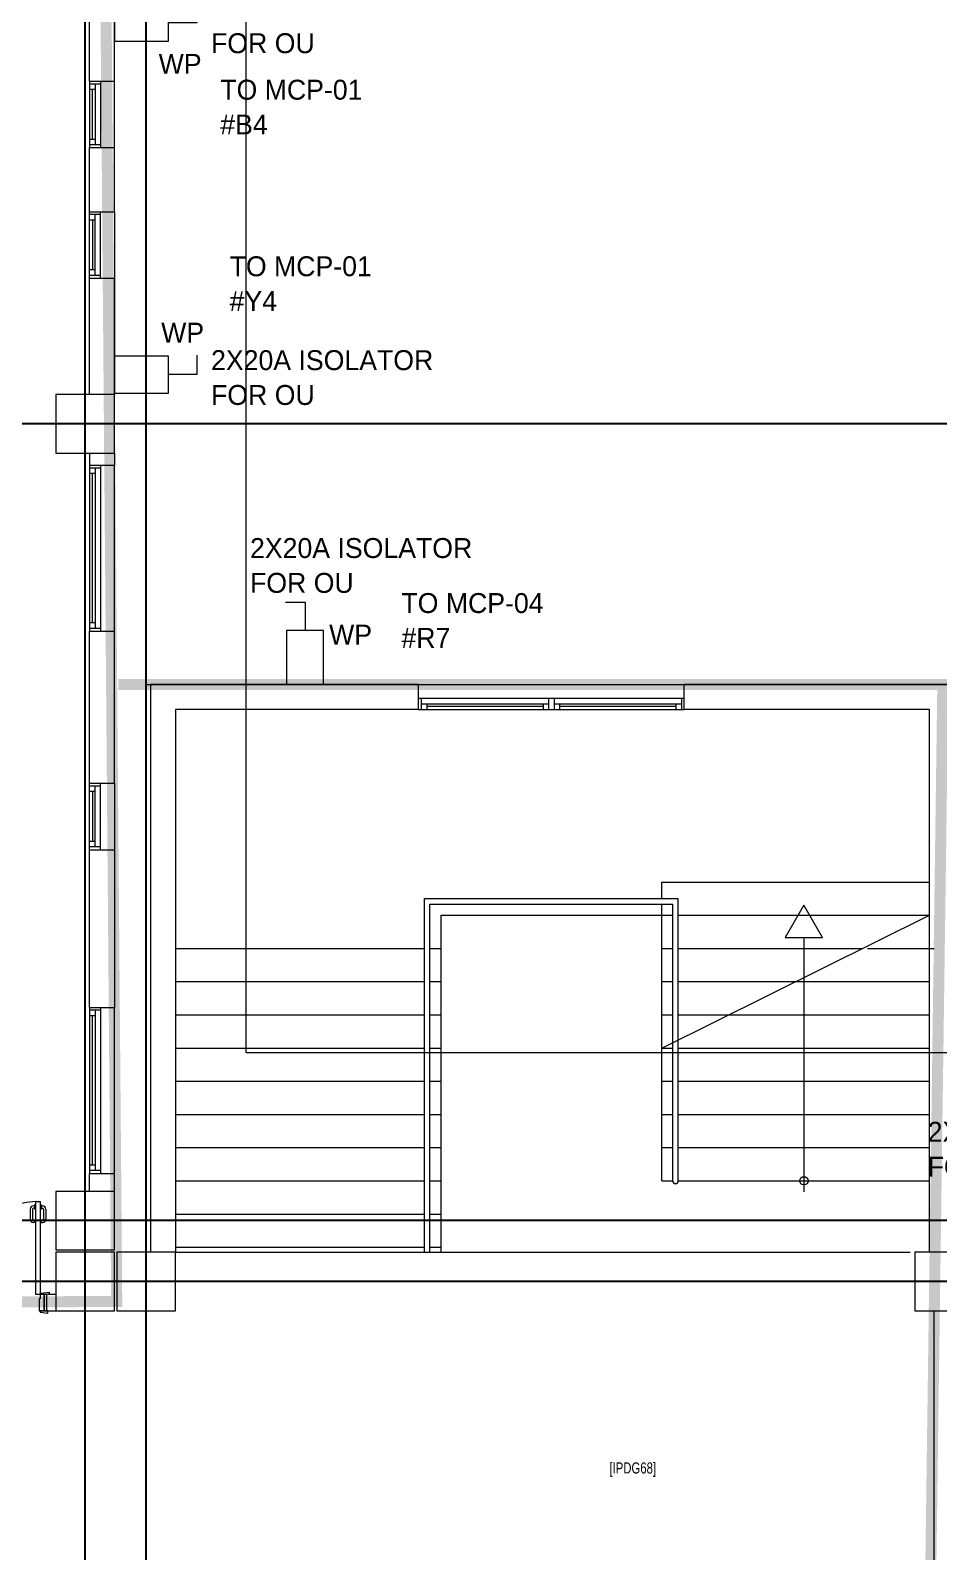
# Model space of a CAD drawing. Header units: metres. Extents: x 75097 to 220695, y -1557923 to -1361206.
# Drawn here: x 114519 to 122725, y -1428878 to -1415133 of the extents above; entities that cross this region are included whole.
import ezdxf

# ---------------------------------------------------------------- set-up
doc = ezdxf.new("R2010")
doc.units = ezdxf.units.M
doc.linetypes.add('DASHED2', pattern=[0.375, 0.25, -0.125])
doc.layers.get('0').update_dxf_attribs({"lineweight": 0})
for name, color, linetype, lineweight in [('A-100 - Copy$0$72_EGR_BASE_TEXT', 8, 'Continuous', 0), ('A-100 - Copy$0$Aluminum', 8, 'Continuous', 0), ('A-100 - Copy$0$Medical Equipment and Furniture', 8, 'Continuous', 0), ('A-100 - Copy$0$Proj', 8, 'Continuous', 0), ('A-100 - Copy$0$Structure', 8, 'Continuous', 9), ('A-100 - Copy$0$Tiles', 8, 'Continuous', 0), ('A-100 - Copy$0$Walls', 8, 'Continuous', 0), ('A-100 - Copy$0$Wooden Joinery', 8, 'Continuous', 0)]:
    doc.layers.add(name, color=color, linetype=linetype, lineweight=lineweight)
doc.layers.add('A-100 - Copy$0$axes', color=8, linetype='Continuous')
doc.layers.add('E-POWR', color=7, linetype='Continuous', lineweight=9, true_color=0x4e7e3e)
doc.layers.add('E-POWR-IDEN _1-100_', color=7, linetype='Continuous', lineweight=9, true_color=0x4e7e3e)
doc.styles.add('A-100 - Copy$0$X3G_ENTITY_2587EA', font='swisscl.ttf', dxfattribs={"height": 200})
doc.styles.add('Optima_5', font='', dxfattribs={"height": 3.001645})
doc.styles.get('Optima_5').set_extended_font_data('Optima')

# ---------------------------------------------------------------- blocks, each defined once
blk = doc.blocks.new('GI-041_dwg__U120-3902841-GI-041')
at = {"layer": 'E-POWR', "flags": 128}
blk.add_lwpolyline([(-0.1145, 0), (0.1145, 0), (0.1145, 0.1572), (-0.1145, 0.1572)], close=True, dxfattribs=at)
blk.add_lwpolyline([(0.2354, 0.1613), (0.2354, 0.0786), (0.1145, 0.0786)], dxfattribs=at)
blk = doc.blocks.new('A-100 - Copy$0$A$C009F45C9')
at = {"layer": 'A-100 - Copy$0$Wooden Joinery'}
for p, q in [((724, -1690), (724, -1680)), ((744, -1690), (724, -1690)), ((724, -1750), (724, -1760)), ((744, -1750), (724, -1750)), ((744, -1690), (744, -1680)), ((744, -1750), (744, -1760)), ((844, -1650), (754, -1650)), ((844, -1670), (754, -1670)), ((844, -1770), (754, -1770)), ((884, -1690), (844, -1690)), ((844, -1700), (844, -1690)), ((844, -1740), (844, -1750)), ((884, -1750), (844, -1750)), ((854, -1690), (854, -1680)), ((854, -1750), (854, -1760)), ((874, -1690), (874, -1680)), ((874, -1750), (874, -1760)), ((884, -1700), (884, -1690)), ((884, -1740), (884, -1750)), ((844, -1790), (754, -1790))]:
    blk.add_line(p, q, dxfattribs=at)
for points in [[(-75, -60), (-85, -60), (-95, 10), (-75, 10)], [(75, -50), (85, -50), (95, 20), (75, 20)], [(75, -100), (914, -100), (914, -60), (75, -60)], [(-75, -1740), (-85, -1740), (-95, -1810), (-75, -1810)], [(75, -1700), (914, -1700), (914, -1740), (75, -1740)], [(75, -1700), (914, -1700), (914, -1740), (75, -1740)], [(75, -1750), (85, -1750), (95, -1820), (75, -1820)]]:
    blk.add_lwpolyline(points, close=True, dxfattribs=at)
for points in [[(75, -25), (-75, -25), (-75, 0), (75, 0), (75, -25)], [(75, -25), (75, -60), (35, -60), (35, -70), (-75, -70), (-75, -25), (75, -25)], [(75, -1775), (75, -1740), (35, -1740), (35, -1730), (-75, -1730), (-75, -1775), (75, -1775)], [(75, -1775), (-75, -1775), (-75, -1800), (75, -1800), (75, -1775)]]:
    blk.add_lwpolyline(points, dxfattribs=at)
for centre, radius, start, end in [((75, -60), 840, 270, 357.2706), ((75, -1740), 840, 2.7294, 90), ((754, -1680), 30, 90, 180), ((754, -1760), 30, 180, 270), ((754, -1680), 10, 90, 180), ((754, -1760), 10, 180, 270), ((844, -1680), 30, 0, 90), ((844, -1680), 10, 0, 90), ((844, -1760), 10, 270, 0), ((844, -1760), 30, 270, 0)]:
    blk.add_arc(centre, radius, start, end, dxfattribs=at)
blk = doc.blocks.new('A-100 - Copy')
at = {"layer": 'A-100 - Copy$0$Aluminum'}
for p, q in [((115053.3, -1415592.2, -2.4), (115053.3, -1416192.2, -2.4)), ((115153.3, -1415617.2, -2.4), (115053.3, -1415617.2, -2.4)), ((115103.3, -1415667.2, -2.4), (115053.3, -1415667.2, -2.4)), ((115078.3, -1416117.2, -2.4), (115078.3, -1415667.2, -2.4)), ((115103.3, -1415617.2, -2.4), (115103.3, -1416167.2, -2.4)), ((115153.3, -1415592.2, -2.4), (115153.3, -1416192.2, -2.4)), ((115103.3, -1416117.2, -2.4), (115053.3, -1416117.2, -2.4)), ((115153.3, -1416167.2, -2.4), (115053.3, -1416167.2, -2.4)), ((115053.3, -1417372.2, -2.4), (115053.3, -1416772.2, -2.4)), ((115153.3, -1416797.2, -2.4), (115053.3, -1416797.2, -2.4)), ((115103.3, -1417347.2, -2.4), (115103.3, -1416797.2, -2.4)), ((115153.3, -1417372.2, -2.4), (115153.3, -1416772.2, -2.4)), ((115103.3, -1416847.2, -2.4), (115053.3, -1416847.2, -2.4)), ((115078.3, -1416847.2, -2.4), (115078.3, -1417297.2, -2.4)), ((115103.3, -1417297.2, -2.4), (115053.3, -1417297.2, -2.4)), ((115153.3, -1417347.2, -2.4), (115053.3, -1417347.2, -2.4)), ((115053.3, -1419062.2, 0), (115053.3, -1420562.2, 0)), ((115153.3, -1419087.2, 0), (115053.3, -1419087.2, 0)), ((115103.3, -1419137.2, 0), (115053.3, -1419137.2, 0)), ((115078.3, -1420487.2, 0), (115078.3, -1419137.2, 0)), ((115103.3, -1419087.2, 0), (115103.3, -1420537.2, 0)), ((115153.3, -1419062.2, 0), (115153.3, -1420562.2, 0)), ((115103.3, -1420487.2, 0), (115053.3, -1420487.2, 0)), ((115153.3, -1420537.2, 0), (115053.3, -1420537.2, 0)), ((118025.6, -1421167.7, 0), (120425.6, -1421167.7, 0)), ((118050.6, -1421167.7, 4.7), (118050.6, -1421267.7, 4.7)), ((118050.6, -1421217.7, 4.7), (119200.6, -1421217.7, 4.7)), ((118100.6, -1421217.7, 4.7), (118100.6, -1421267.7, 4.7)), ((119150.6, -1421217.7, 4.7), (119150.6, -1421267.7, 4.7)), ((119200.6, -1421167.7, 4.7), (119200.6, -1421267.7, 4.7)), ((119250.6, -1421167.7, 4.7), (119250.6, -1421267.7, 4.7)), ((119250.6, -1421217.7, 4.7), (120400.6, -1421217.7, 4.7)), ((119300.6, -1421217.7, 4.7), (119300.6, -1421267.7, 4.7)), ((120350.6, -1421217.7, 4.7), (120350.6, -1421267.7, 4.7)), ((120400.6, -1421167.7, 4.7), (120400.6, -1421267.7, 4.7)), ((118025.6, -1421267.7, 0), (120425.6, -1421267.7, 0)), ((119150.6, -1421242.7, 4.7), (118100.6, -1421242.7, 4.7)), ((120350.6, -1421242.7, 4.7), (119300.6, -1421242.7, 4.7)), ((115053.3, -1422535.7, 2.4), (115053.3, -1421935.7, 2.4)), ((115153.3, -1421960.7, 2.4), (115053.3, -1421960.7, 2.4)), ((115103.3, -1422010.7, 2.4), (115053.3, -1422010.7, 2.4)), ((115078.3, -1422010.7, 2.4), (115078.3, -1422460.7, 2.4)), ((115103.3, -1422510.7, 2.4), (115103.3, -1421960.7, 2.4)), ((115153.3, -1422535.7, 2.4), (115153.3, -1421935.7, 2.4)), ((115103.3, -1422460.7, 2.4), (115053.3, -1422460.7, 2.4)), ((115153.3, -1422510.7, 2.4), (115053.3, -1422510.7, 2.4)), ((115053.3, -1423960.7, 2.4), (115053.3, -1425460.7, 2.4)), ((115153.3, -1423960.7, 2.4), (115153.3, -1425460.7, 2.4)), ((115153.3, -1423985.7, 2.4), (115053.3, -1423985.7, 2.4)), ((115103.3, -1424035.7, 2.4), (115053.3, -1424035.7, 2.4)), ((115078.3, -1425385.7, 2.4), (115078.3, -1424035.7, 2.4)), ((115103.3, -1423985.7, 2.4), (115103.3, -1425435.7, 2.4)), ((115103.3, -1425385.7, 2.4), (115053.3, -1425385.7, 2.4)), ((115153.3, -1425435.7, 2.4), (115053.3, -1425435.7, 2.4))]:
    blk.add_line(p, q, dxfattribs=at)
at = {"layer": 'A-100 - Copy$0$axes'}
for p, q in [((115013.3, -1477297.4, 0), (115013.3, -1366771.9, 0)), ((115563.3, -1477297.4, 0), (115563.3, -1366771.9, 0)), ((115563.3, -1477297.4, 0), (115563.3, -1366771.9, 0)), ((178940.3, -1418687.7, 2.4), (96042.2, -1418687.7, 2.4)), ((178940.3, -1425887.7, 2.4), (96042.2, -1425887.7, 2.4)), ((178940.3, -1426437.7, 2.4), (96049.7, -1426437.7, 2.4))]:
    blk.add_line(p, q, dxfattribs=at)
at = {"layer": 'A-100 - Copy$0$Medical Equipment and Furniture', "elevation": 0}
blk.add_lwpolyline([(115563.3, -1421042.7), (122868.3, -1421042.7), (122868.3, -1426172.7), (159028.3, -1426172.7), (159136.2, -1440572.7), (159048.3, -1440572.7), (159048.3, -1440877.7)], dxfattribs=at)
at = {"layer": 'A-100 - Copy$0$Proj'}
for p, q in [((115278.3, -1416192.2, 0), (115278.3, -1415592.2, 0)), ((115278.3, -1416772.2, 0), (115278.3, -1417372.2, 0)), ((115278.3, -1420562.2, 0), (115278.3, -1419062.2, 0)), ((118025.6, -1421042.7, 0), (120425.6, -1421042.7, 0)), ((115278.3, -1421935.7, 2.4), (115278.3, -1422535.7, 2.4)), ((120222.9, -1422977.7, 2.4), (120222.9, -1422827.7, 2.4)), ((120222.9, -1422827.7, 2.4), (122643.3, -1422827.7, 2.4)), ((118078.3, -1426172.7, 2.4), (118078.3, -1422977.7, 2.4)), ((118078.3, -1422977.7, 2.4), (120372.9, -1422977.7, 2.4)), ((120372.9, -1424253.3, 2.4), (120372.9, -1422977.7, 2.4)), ((118128.3, -1426172.7, 2.4), (118128.3, -1423027.7, 2.4)), ((118128.3, -1423027.7, 2.4), (120322.9, -1423027.7, 2.4)), ((118228.3, -1423127.7, 2.4), (120322.9, -1423127.7, 2.4)), ((118228.3, -1423127.7, 2.4), (118228.3, -1426172.7, 2.4)), ((120222.9, -1424327.7, 2.4), (120222.9, -1423027.7, 2.4)), ((120222.9, -1424327.7, 2.4), (122643.3, -1423127.7, 2.4)), ((120322.9, -1424278.1, 2.4), (120322.9, -1423027.7, 2.4)), ((120372.9, -1423127.7, 2.4), (122643.3, -1423127.7, 2.4)), ((115828.3, -1423427.7, 4.7), (118078.3, -1423427.7, 2.4)), ((118128.3, -1423427.7, 2.4), (118228.3, -1423427.7, 2.4)), ((120222.9, -1423427.7, 2.4), (120322.9, -1423427.7, 2.4)), ((120372.9, -1423427.7, 2.4), (122038.2, -1423427.7, 2.4)), ((122081.1, -1423427.7, 0), (122686.2, -1423427.7, 0)), ((115828.3, -1423727.7, 4.7), (118078.3, -1423727.7, 2.4)), ((118128.3, -1423727.7, 2.4), (118228.3, -1423727.7, 2.4)), ((120222.9, -1423727.7, 2.4), (120322.9, -1423727.7, 2.4)), ((120372.9, -1423727.7, 2.4), (121433.1, -1423727.7, 2.4)), ((121433.1, -1423727.7, 2.4), (122643.3, -1423727.7, 2.4)), ((115278.3, -1425460.7, 2.4), (115278.3, -1423960.7, 2.4)), ((115828.3, -1424027.7, 4.7), (118078.3, -1424027.7, 2.4)), ((118128.3, -1424027.7, 2.4), (118228.3, -1424027.7, 2.4)), ((120222.9, -1424027.7, 2.4), (120322.9, -1424027.7, 2.4)), ((120372.9, -1424027.7, 2.4), (120828, -1424027.7, 2.4)), ((120828, -1424027.7, 2.4), (122643.3, -1424027.7, 2.4)), ((115828.3, -1424327.7, 4.7), (118078.3, -1424327.7, 2.4)), ((118128.3, -1424327.7, 2.4), (118228.3, -1424327.7, 2.4)), ((120222.9, -1425527.7, 2.4), (120222.9, -1424327.7, 2.4)), ((120222.9, -1424327.7, 2.4), (120322.9, -1424327.7, 2.4)), ((120322.9, -1425527.7, 2.4), (120322.9, -1424278.1, 2.4)), ((120372.9, -1425527.7, 2.4), (120372.9, -1424253.3, 2.4)), ((120372.9, -1424327.7, 2.4), (122643.3, -1424327.7, 2.4)), ((115828.3, -1424627.7, 4.7), (118078.3, -1424627.7, 2.4)), ((118128.3, -1424627.7, 2.4), (118228.3, -1424627.7, 2.4)), ((120222.9, -1424627.7, 2.4), (120322.9, -1424627.7, 2.4)), ((120372.9, -1424627.7, 2.4), (122643.3, -1424627.7, 2.4)), ((115828.3, -1424927.7, 2.4), (118078.3, -1424927.7, 2.4)), ((118128.3, -1424927.7, 2.4), (118228.3, -1424927.7, 2.4)), ((120222.9, -1424927.7, 2.4), (120322.9, -1424927.7, 2.4)), ((120372.9, -1424927.7, 2.4), (122643.3, -1424927.7, 2.4)), ((115828.3, -1425227.7, 2.4), (118078.3, -1425227.7, 2.4)), ((118128.3, -1425227.7, 2.4), (118228.3, -1425227.7, 2.4)), ((120222.9, -1425227.7, 2.4), (120322.9, -1425227.7, 2.4)), ((120372.9, -1425227.7, 2.4), (122643.3, -1425227.7, 2.4)), ((115828.3, -1425527.7, 2.4), (118078.3, -1425527.7, 2.4)), ((118128.3, -1425527.7, 2.4), (118228.3, -1425527.7, 2.4)), ((120222.9, -1425527.7, 2.4), (120322.9, -1425527.7, 2.4)), ((120372.9, -1425527.7, 2.4), (122643.3, -1425527.7, 2.4)), ((115828.3, -1425827.7, 2.4), (118078.3, -1425827.7, 2.4)), ((118128.3, -1425827.7, 2.4), (118228.3, -1425827.7, 2.4)), ((115828.3, -1426127.7, 2.4), (118078.3, -1426127.7, 2.4)), ((115828.3, -1426172.7, 2.4), (122468.3, -1426172.7, 2.4)), ((118128.3, -1426127.7, 2.4), (118228.3, -1426127.7, 2.4))]:
    blk.add_line(p, q, dxfattribs=at)
at = {"layer": 'A-100 - Copy$0$Proj', "elevation": 2.4}
for points in [[(157430.3, -1413062.7), (157430.3, -1424372.7), (116466.7, -1424372.7), (116466.7, -1413062.7)], [(121508.1, -1423036.3), (121339.8, -1423327.7), (121676.4, -1423327.7)]]:
    blk.add_lwpolyline(points, close=True, dxfattribs=at)
blk.add_lwpolyline([(121508.1, -1423327.7), (121508.1, -1425627.7)], dxfattribs=at)
at = {"layer": 'A-100 - Copy$0$Proj'}
blk.add_arc((120347.9, -1425527.7, 2.4), 25, 180, 0, dxfattribs=at)
at = {"layer": 'A-100 - Copy$0$Structure'}
for points, elevation in [([(114748.3, -1418952.7), (115278.3, -1418952.7), (115278.3, -1418422.7), (114748.3, -1418422.7)], 2.4), ([(114748.3, -1426152.7), (115278.3, -1426152.7), (115278.3, -1425622.7), (114748.3, -1425622.7)], 2.4), ([(114748.3, -1426702.7), (115278.3, -1426702.7), (115278.3, -1426172.7), (114748.3, -1426172.7)], 2.4), ([(115298.3, -1426702.7), (115828.3, -1426702.7), (115828.3, -1426172.7), (115298.3, -1426172.7)], 2.4), ([(122511.2, -1426702.7), (123041.2, -1426702.7), (123041.2, -1426172.7), (122511.2, -1426172.7)], 0)]:
    blk.add_lwpolyline(points, close=True, dxfattribs=dict(at, elevation=elevation))
at = {"layer": 'A-100 - Copy$0$Tiles'}
blk.add_line((115018.3, -1417512.2, 2.4), (115018.3, -1417512.2, 4.7), dxfattribs=at)
at = {"layer": 'A-100 - Copy$0$Walls'}
for p, q in [((115053.3, -1415592.2, 0), (115053.3, -1413902.2, 0)), ((115278.3, -1415592.2, 0), (115278.3, -1413902.2, 0)), ((115053.3, -1415592.2, 0), (115278.3, -1415592.2, 0)), ((115053.3, -1416772.2, 0), (115053.3, -1416192.2, 0)), ((115053.3, -1416192.2, 0), (115278.3, -1416192.2, 0)), ((115278.3, -1416772.2, 0), (115278.3, -1416192.2, 0)), ((115053.3, -1416772.2, 0), (115278.3, -1416772.2, 0)), ((115053.3, -1418422.7, 0), (115053.3, -1417372.2, 0)), ((115053.3, -1417372.2, 0), (115278.3, -1417372.2, 0)), ((115278.3, -1418422.7, 0), (115278.3, -1417372.2, 0)), ((115278.3, -1417372.2, 0), (115278.3, -1418422.7, 0)), ((115053.3, -1418952.7, 0), (115053.3, -1419062.2, 0)), ((115278.3, -1418952.7, 0), (115278.3, -1419062.2, 0)), ((115053.3, -1419062.2, 0), (115278.3, -1419062.2, 0)), ((115053.3, -1420562.2, 0), (115278.3, -1420562.2, 0)), ((115053.3, -1421935.7, 2.4), (115053.3, -1420562.2, 2.4)), ((115278.3, -1421935.7, 2.4), (115278.3, -1420562.2, 2.4)), ((115603.3, -1421042.7, 0), (115603.3, -1426172.7, 0)), ((118025.6, -1421042.7, 0), (115603.3, -1421042.7, 0)), ((118025.6, -1421267.7, 0), (118025.6, -1421042.7, 0)), ((122868.3, -1421042.7, 0), (120425.6, -1421042.7, 0)), ((120425.6, -1421267.7, 0), (120425.6, -1421042.7, 0)), ((115828.3, -1421267.7, 0), (115828.3, -1426172.7, 0)), ((118025.6, -1421267.7, 0), (115828.3, -1421267.7, 0)), ((122643.3, -1421267.7, 0), (120425.6, -1421267.7, 0)), ((122643.3, -1426172.7, 2.4), (122643.3, -1421267.7, 2.4)), ((115053.3, -1421935.7, 2.4), (115278.3, -1421935.7, 2.4)), ((115053.3, -1423960.7, 2.4), (115053.3, -1422535.7, 2.4)), ((115053.3, -1422535.7, 2.4), (115278.3, -1422535.7, 2.4)), ((115278.3, -1422535.7, 2.4), (115278.3, -1423960.7, 2.4)), ((115053.3, -1423960.7, 2.4), (115278.3, -1423960.7, 2.4)), ((115053.3, -1425460.7, 2.4), (115278.3, -1425460.7, 2.4)), ((115053.3, -1425622.7, 2.4), (115053.3, -1425460.7, 2.4)), ((115278.3, -1425622.7, 2.4), (115278.3, -1425460.7, 2.4)), ((115278.3, -1426182.2, 2.4), (115278.3, -1426182.1, 2.4)), ((114666.9, -1426552.7, 2.4), (114748.3, -1426552.7, 2.4)), ((114665.1, -1426702.7, 2.4), (114748.3, -1426702.7, 2.4)), ((122686.2, -1429702.7, -2.4), (122686.2, -1426702.7, -2.4))]:
    blk.add_line(p, q, dxfattribs=at)
blk.add_circle((121508.1, -1425527.7, 2.4), 37.5, dxfattribs=at)
at = {"layer": 'A-100 - Copy$0$Wooden Joinery', "rotation": 90}
blk.add_blockref('A-100 - Copy$0$A$C009F45C9', (112866.9, -1426628.5, 2.4), dxfattribs=at)
at = {"layer": 'A-100 - Copy$0$72_EGR_BASE_TEXT', "insert": (119961.1, -1428072.3), "char_height": 100, "attachment_point": 2, "style": 'A-100 - Copy$0$X3G_ENTITY_2587EA'}
blk.add_mtext('[IPDG68]', dxfattribs=at)

msp = doc.modelspace()

# ---------------------------------------------------------------- linework, layer by layer
at = {"layer": 'E-POWR', "color": 240, "linetype": 'DASHED2', "ltscale": 500, "true_color": 0xf10e52, "const_width": 100, "elevation": 0}
for points in [[(115595.3, -1375232.9), (115595.3, -1391802.7), (116997.3, -1391802.7), (116997.2, -1396837.7), (115052.2, -1396837.7), (115298.3, -1426617.7), (94944.9, -1426713.6), (95011.4, -1395531.3), (100350.3, -1395542.7), (100350.3, -1389463.8)], [(115314.3, -1421042.7), (122763.3, -1421042.7), (122643.3, -1429852.7), (109455, -1429732.3), (109455, -1447867.7), (115125.3, -1447867.7), (115013.3, -1454972.7), (147820.4, -1454991.2)]]:
    msp.add_lwpolyline(points, dxfattribs=at)

# ---------------------------------------------------------------- block references
at = {"color": 85, "xscale": 2127.341102341351, "yscale": 2127.341102341351, "zscale": 2127.341102341351}
for p in [(115521.9, -1415231.4, 0), (115521.9, -1418410, 0)]:
    msp.add_blockref('GI-041_dwg__U120-3902841-GI-041', p, dxfattribs=at)
at = {"color": 85, "xscale": 2127.341102341351, "yscale": 2127.341102341351, "zscale": 2127.341102341351, "rotation": 90}
msp.add_blockref('GI-041_dwg__U120-3902841-GI-041', (117167.9, -1420799.1, 0), dxfattribs=at)

# ---------------------------------------------------------------- texts
at = {"layer": 'E-POWR-IDEN _1-100_', "attachment_point": 1, "rotation": 360, "line_spacing_factor": 1.047943, "style": 'Optima_5'}
for s, insert, char_height, width in [('2X20A ISOLATOR\\PFOR OU', (116150.9, -1414843.6, 0), 180.099, 2475.925), ('WP', (115677.5, -1415344.6), 180.1, 3.637978807091713e-12), ('TO MCP-01 \\P#B4', (116234.3, -1415578.5), 180.1, 2475.925), ('TO MCP-01 \\P#Y4', (116318.7, -1417173.8), 180.1, 2475.925), ('WP', (115700.1, -1417773.9), 180.1, 3.637978807091713e-12), ('2X20A ISOLATOR\\PFOR OU', (116150.9, -1418022.1, 0), 180.099, 2475.925), ('2X20A ISOLATOR\\PFOR OU', (116503.2, -1419720, 0), 180.099, 2475.925), ('TO MCP-04 \\P#R7', (117871, -1420217.1), 180.1, 2475.925), ('WP', (117217.8, -1420502.2), 180.1, 3.637978807091713e-12), ('2X20A ISOLATOR\\PFOR OU', (122626.1, -1424994.6, 0), 180.099, 2475.925)]:
    msp.add_mtext(s, dxfattribs=dict(at, insert=insert, char_height=char_height, width=width))

# ---------------------------------------------------------------- next in the draw order: block references
msp.add_blockref('A-100 - Copy', (0, 0))

doc.saveas('drawing.dxf')
